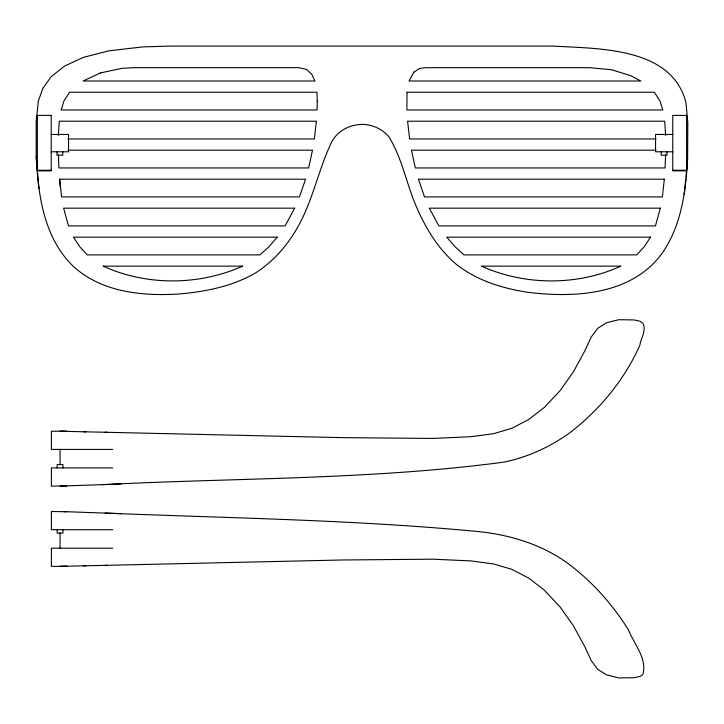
<?xml version="1.0" encoding="UTF-8"?>
<svg xmlns="http://www.w3.org/2000/svg" width="724" height="724" viewBox="0 0 724 724"><rect width="100%" height="100%" fill="white"/><g stroke="black" fill="none" stroke-linecap="round" stroke-linejoin="round"><path stroke-width="1.09" d="M36.2 156.782L36.2 121.849L38.345 101.025L42.942 88.165L51.096 76.762L64.436 66.137L83.441 57.35L108.835 50.834L142.89 46.888L170.384 46.074L553.589 46.074C598.531 48.888 671.972 46.852 685.963 102.736L687.8 122.501L687.628 159.108C685.773 191.706 681.302 225.761 662.179 253.201C631.536 295.374 573.77 298.216 526.502 292.107C501.189 288.016 476.084 280.161 455.812 263.925C437.848 248.522 425.594 228.006 416.3 206.485C406.327 183.471 402.091 157.913 388.688 136.492C381.937 128.791 372.217 124.401 361.982 124.401C349.882 124.682 338.416 130.365 332.18 140.963C319.212 167.497 313.655 196.946 299.899 223.182C289.292 243.128 274.64 260.83 255.427 272.984C231.789 286.704 204.675 291.881 177.742 294.071C140.791 296.225 99.794 291.863 71.911 264.975C43.73 236.558 38.227 194.964 36.2 156.782L37.259 169.09M665.573 154.619L665.085 167.95L415.332 167.95L411.467 150.203L655.962 150.203M58.354 135.569L59.25 121.216L316.388 121.216L314.352 138.963L68.002 138.963M684.189 194.503L685.737 179.072M685.954 176.873L686.497 171.516M686.705 169.47L687.42 162.294M66.834 485.885L51.395 486.13L51.395 467.921L112.691 467.921M60.056 486.13L120.989 483.967M102.817 484.618L105.161 484.537C238.087 477.813 371.946 479.713 504.094 462.111C527.986 457.125 550.358 446.862 570.096 432.563C599.834 409.612 624.369 379.838 639.763 345.484C640.885 338.262 646.695 330.434 642.822 323.176L640.242 321.266L634.106 319.936L618.785 319.7L606.585 322.75L597.762 328.298L591.246 336.986L584.766 350.986L573.39 371.874L560.276 390.444L544.222 407.558L528.819 419.44L511.796 428.318L493.587 433.676L471.071 436.69L432.934 438.436L341.963 437.631L60.056 431.242L66.834 431.386M66.834 566.231L60.056 566.376L341.963 559.996L432.934 559.181L471.071 560.928L493.587 563.951L511.796 569.308L528.819 578.186L544.222 590.069L560.276 607.183L573.39 625.753L584.766 646.641L591.246 660.641L597.762 669.329L606.585 674.868L618.785 677.926L634.106 677.691L640.242 676.361L642.822 674.451C647.555 658.804 633.781 643.654 628.468 629.871C612.893 605.047 593.409 582.883 570.096 565.064C542.023 543.769 507.47 533.914 472.745 531.045C350.534 519.687 227.725 518.085 105.161 513.09M105.161 565.399L107.27 565.354M83.387 565.869L85.975 565.815M51.205 134.456L68.536 134.456L68.536 151.787L51.205 151.787M672.768 134.456L655.564 134.456L655.564 151.787L672.768 151.787M655.962 138.963L409.612 138.963L407.585 121.216L664.713 121.216L665.618 135.569M68.002 150.203L312.497 150.203L308.641 167.95L58.879 167.95L58.4 154.619M37.34 170.267L51.205 170.267M672.768 170.267L686.624 170.267M59.621 179.181L305.546 179.181L299.446 196.928L61.621 196.928L59.621 179.181L60.373 186.991M66.834 431.242L51.395 431.242L51.395 449.441L112.691 449.441M112.691 529.697L51.395 529.697L51.395 511.497L66.834 511.741M112.691 548.186L51.395 548.186L51.395 566.376L66.834 566.376M83.387 431.757L85.975 431.812M105.161 432.228L107.27 432.273M63.441 511.615L120.989 513.651M37.639 173.561L38.924 188.512M666.985 151.787L666.985 155.198L661.211 155.198L661.211 151.787M62.943 467.921L62.943 464.509L57.169 464.509L57.169 467.921M62.943 529.697L62.943 533.108L57.169 533.108L57.169 529.697M62.744 151.787L62.744 155.198L56.997 155.198L56.997 151.787M60.056 449.17L60.056 464.844M60.056 532.774L60.056 548.457M317.257 100.817L317.076 109.976L61.124 109.976L63.965 100.989L69.631 92.229L316.94 92.229L317.257 100.817M407.024 92.229L406.888 109.976L662.84 109.976L659.998 100.989L654.333 92.229L407.024 92.229M664.342 179.181L662.342 196.928L424.526 196.928L418.427 179.181L664.342 179.181M660.342 208.168L655.446 225.915L438.88 225.915L429.314 208.168L660.342 208.168M294.65 208.168L285.093 225.915L68.518 225.915L63.621 208.168L294.65 208.168M413.956 72.074L409.042 80.998L640.867 80.998L630.115 75.441L611.671 69.794L589.906 67.685L425.133 67.685L419.603 68.499L413.956 72.074M650.505 237.155L644.242 246.73L636.704 254.902L464.039 254.902L455.052 246.739L446.717 237.155L650.505 237.155M277.247 237.155L268.921 246.739L259.925 254.902L87.269 254.902L79.721 246.73L73.459 237.155L277.247 237.155M100.555 72.898L83.097 80.998L314.922 80.998L311.8 74.273L306.632 69.486L298.831 67.685L134.067 67.685L122.085 68.3L100.555 72.898M620.812 266.133C577.444 286.025 524.791 285.645 481.36 266.133L620.812 266.133M242.612 266.133C199.181 285.654 146.51 286.007 103.152 266.133L242.612 266.133M51.205 115.397L37.34 115.397L37.34 170.846L51.205 170.846L51.205 115.397M686.624 115.397L672.768 115.397L672.768 170.846L686.624 170.846L686.624 115.397"/></g></svg>
